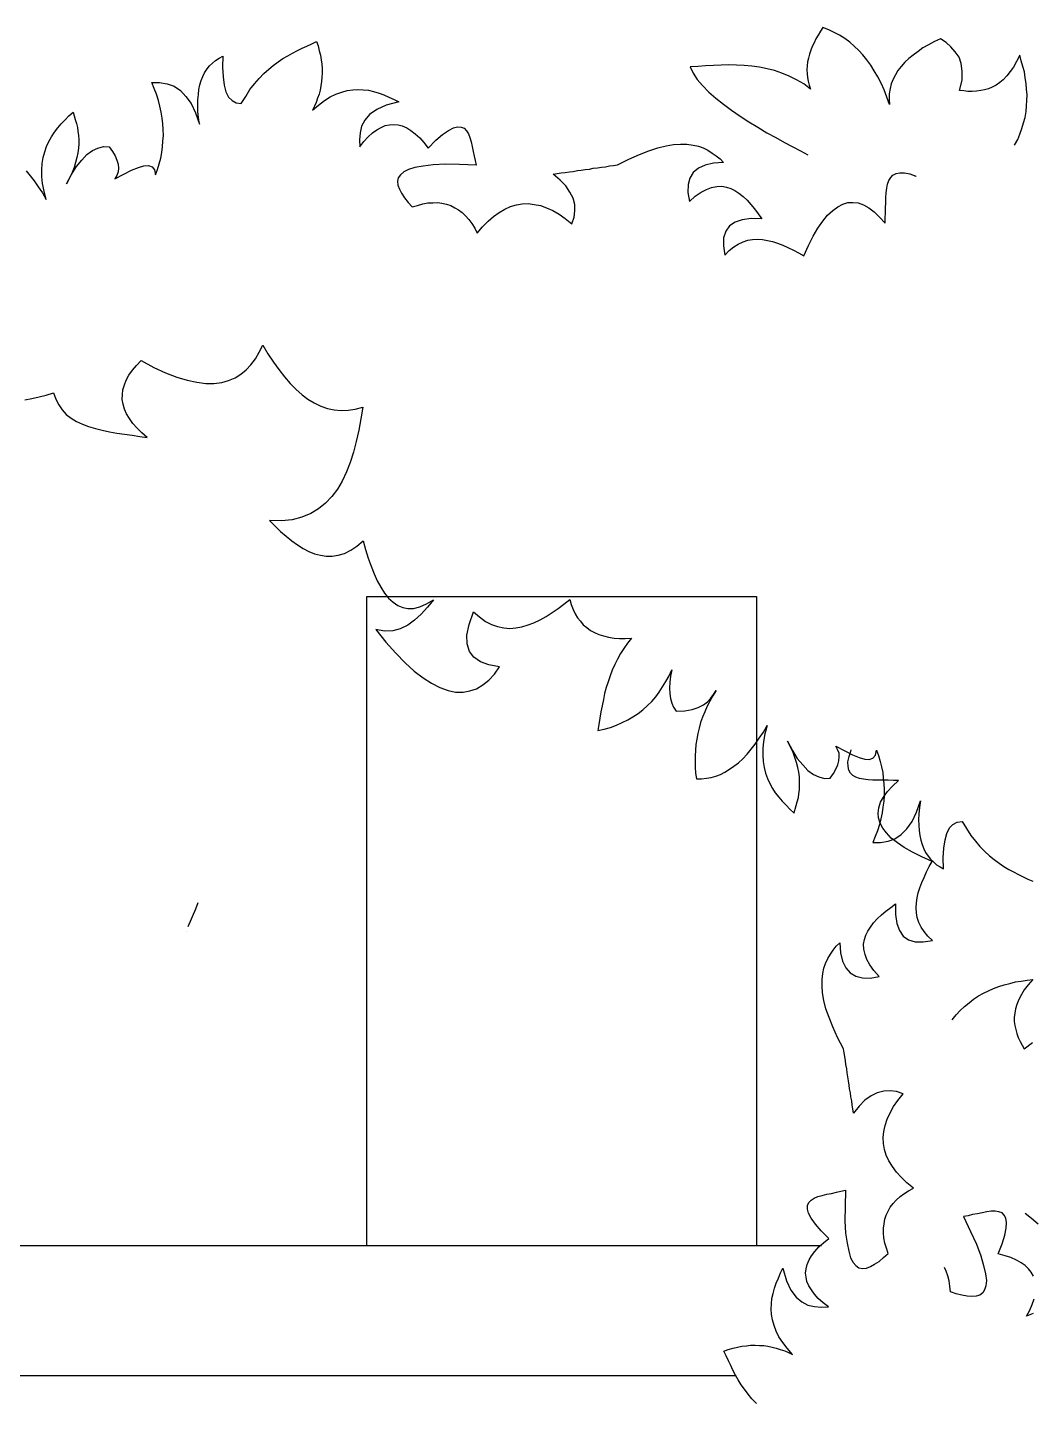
# Model space of a CAD drawing. Extents: x -24232 to 27340, y -23039 to 23489.
# Drawn here: x -16743 to -16356, y -18500 to -17971 of the extents above; entities that cross this region are included whole.
import ezdxf

# ---------------------------------------------------------------- set-up
doc = ezdxf.new("R2010")
doc.units = 0
doc.header["$LTSCALE"] = 10
for name, color, linetype in [('0-PLANTS', 11, 'CONTINUOUS'), ('1', 1, 'CONTINUOUS'), ('3', 3, 'CONTINUOUS')]:
    doc.layers.add(name, color=color, linetype=linetype)

msp = doc.modelspace()

# ---------------------------------------------------------------- linework, layer by layer
at = {"layer": '0-PLANTS', "color": 11}
msp.add_lwpolyline([(-16681.24, -18316.71), (-16678.26, -18309.91), (-16677.34, -18307.4)], dxfattribs=at)
msp.add_lwpolyline([(-16681.99, -18318.43), (-16681.99, -18318.43)], close=True, dxfattribs=at)
at = {"layer": '1'}
for p, q in [((-16612.39, -18189.61), (-16462.39, -18189.61)), ((-16612.39, -18439.61), (-16612.39, -18189.61)), ((-16462.39, -18189.61), (-16462.39, -18439.61))]:
    msp.add_line(p, q, dxfattribs=at)
for points in [[(-16363.01, -18015.86), (-16363.01, -18015.86), (-16361.84, -18013.68), (-16360.96, -18011.6), (-16360.2, -18009.37), (-16359.58, -18007.27), (-16358.97, -18005.16), (-16358.61, -18002.89), (-16358.4, -18000.75), (-16358.32, -17998.59), (-16358.24, -17996.43), (-16358.43, -17994.24), (-16358.62, -17992.06), (-16358.95, -17989.86), (-16359.27, -17987.66), (-16359.88, -17985.57), (-16360.47, -17983.34), (-16361.06, -17981.12), (-16361.06, -17981.12), (-16362.25, -17983.57), (-16363.42, -17985.76), (-16364.68, -17987.53), (-16366.05, -17989.16), (-16367.42, -17990.65), (-16368.75, -17991.74), (-16370.19, -17992.68), (-16371.63, -17993.48), (-16373.05, -17994.15), (-16374.58, -17994.54), (-16376.09, -17994.8), (-16377.74, -17995.04), (-16379.38, -17995.15), (-16381, -17995.13), (-16382.61, -17994.97), (-16384.22, -17994.81), (-16384.22, -17994.81), (-16383.28, -17990.84), (-16383.21, -17987.33), (-16383.6, -17984.45), (-16384.43, -17981.93), (-16385.86, -17979.89), (-16387.56, -17977.96), (-16389.43, -17976.29), (-16391.59, -17974.85), (-16391.59, -17974.85), (-16393.87, -17975.98), (-16396.16, -17977.25), (-16398.3, -17978.39), (-16400.21, -17979.83), (-16402.1, -17981.13), (-16403.72, -17982.46), (-16405.35, -17983.92), (-16406.73, -17985.55), (-16407.96, -17987.05), (-16408.94, -17988.71), (-16409.78, -17990.39), (-16410.5, -17992.21), (-16410.96, -17994.07), (-16411.29, -17996.06), (-16411.35, -17998.09), (-16411.15, -18000.14), (-16411.15, -18000.14), (-16412.23, -17997.33), (-16413.3, -17994.51), (-16414.41, -17991.96), (-16415.66, -17989.54), (-16417.05, -17987.23), (-16418.33, -17985.08), (-16419.89, -17983.03), (-16421.46, -17981.11), (-16423.04, -17979.33), (-16424.77, -17977.67), (-16426.52, -17976.14), (-16428.41, -17974.74), (-16430.45, -17973.45), (-16432.52, -17972.44), (-16434.58, -17971.42), (-16436.8, -17970.52), (-16436.8, -17970.52), (-16437.75, -17971.92), (-16438.71, -17973.45), (-16439.53, -17974.86), (-16440.22, -17976.41), (-16440.91, -17977.84), (-16441.45, -17979.27), (-16442.02, -17980.84), (-16442.43, -17982.29), (-16442.71, -17983.75), (-16442.85, -17985.23), (-16443.01, -17986.84), (-16442.89, -17988.34), (-16442.77, -17989.84), (-16442.5, -17991.22), (-16442.11, -17992.75), (-16441.58, -17994.29), (-16441.58, -17994.29), (-16444.23, -17992.27), (-16447.05, -17990.64), (-16449.76, -17989.29), (-16452.61, -17988.06), (-16455.5, -17987.09), (-16458.27, -17986.41), (-16461.2, -17985.85), (-16464.14, -17985.43), (-16467.09, -17985.14), (-16470.05, -17984.98), (-16473.03, -17984.96), (-16476.02, -17985.07), (-16479.01, -17985.18), (-16482, -17985.29), (-16485, -17985.53), (-16487.99, -17985.64), (-16487.99, -17985.64), (-16486.74, -17988.07), (-16485.22, -17990.52), (-16483.15, -17992.89), (-16480.7, -17995.44), (-16478.08, -17997.73), (-16475.06, -18000.06), (-16472.04, -18002.39), (-16468.74, -18004.61), (-16465.3, -18006.84), (-16461.85, -18008.95), (-16458.41, -18011.05), (-16454.93, -18012.88), (-16451.6, -18014.83), (-16448.38, -18016.5), (-16445.42, -18018.02), (-16442.59, -18019.52)], [(-16743.55, -18025.72), (-16742.01, -18027.6), (-16740.46, -18029.62), (-16738.88, -18031.9), (-16737.3, -18034.18), (-16735.83, -18036.74), (-16735.83, -18036.74), (-16736.68, -18033.58), (-16737.24, -18030.65), (-16737.51, -18027.97), (-16737.49, -18025.4), (-16737.33, -18022.94), (-16737.02, -18020.61), (-16736.42, -18018.38), (-16735.67, -18016.41), (-16734.78, -18014.43), (-16733.75, -18012.57), (-16732.7, -18010.84), (-16731.37, -18009.22), (-16730.04, -18007.6), (-16728.56, -18006.1), (-16727.09, -18004.6), (-16725.48, -18003.08), (-16725.48, -18003.08), (-16725.06, -18004.53), (-16724.65, -18005.98), (-16724.23, -18007.43), (-16723.81, -18009.01), (-16723.66, -18010.49), (-16723.37, -18012.08), (-16723.34, -18013.71), (-16723.32, -18015.33), (-16723.43, -18016.96), (-16723.66, -18018.75), (-16724.02, -18020.54), (-16724.51, -18022.49), (-16725.13, -18024.45), (-16725.88, -18026.42), (-16726.89, -18028.55), (-16728.03, -18030.69), (-16728.03, -18030.69), (-16726.08, -18027.11), (-16724.21, -18024.08), (-16722.16, -18021.58), (-16720.2, -18019.49), (-16718.05, -18017.92), (-16715.97, -18017.04), (-16713.73, -18016.41), (-16711.56, -18016.47), (-16711.56, -18016.47), (-16710.3, -18018.24), (-16709.32, -18019.91), (-16708.62, -18021.6), (-16708.19, -18023.18), (-16708.04, -18024.65), (-16708.17, -18026.16), (-16708.7, -18027.56), (-16709.39, -18028.85), (-16709.39, -18028.85), (-16705.91, -18027.02), (-16702.95, -18025.5), (-16700.35, -18024.44), (-16698.24, -18023.82), (-16696.5, -18023.65), (-16695.09, -18024.19), (-16694.16, -18025.31), (-16693.7, -18027.3), (-16693.7, -18027.3), (-16692.96, -18025.2), (-16692.37, -18022.97), (-16691.76, -18020.88), (-16691.3, -18018.67), (-16691.11, -18016.48), (-16690.92, -18014.3), (-16690.73, -18012.11), (-16690.82, -18009.82), (-16690.9, -18007.66), (-16691.26, -18005.39), (-16691.62, -18003.12), (-16692.11, -18000.87), (-16692.6, -17998.62), (-16693.38, -17996.26), (-16694.27, -17994.04), (-16695.18, -17991.7), (-16695.18, -17991.7), (-16692.21, -17991.67), (-16689.31, -17992.2), (-16686.64, -17993.15), (-16684.18, -17994.81), (-16682.06, -17997.04), (-16680.03, -17999.81), (-16678.32, -18003.44), (-16676.81, -18007.76), (-16676.81, -18007.76), (-16677.19, -18005.22), (-16677.43, -18002.81), (-16677.52, -18000.51), (-16677.46, -17998.34), (-16677.26, -17996.29), (-16677.04, -17994.37), (-16676.68, -17992.58), (-16676.17, -17990.9), (-16675.51, -17989.35), (-16674.84, -17987.93), (-16673.9, -17986.48), (-16672.93, -17985.3), (-16671.82, -17984.24), (-16670.7, -17983.18), (-16669.29, -17982.37), (-16667.88, -17981.55), (-16667.88, -17981.55), (-16668.01, -17985.76), (-16667.77, -17989.53), (-16667.32, -17992.74), (-16666.67, -17995.24), (-16665.65, -17997.31), (-16664.3, -17998.67), (-16662.72, -17999.59), (-16660.8, -17999.81), (-16660.8, -17999.81), (-16659.04, -17997.06), (-16657.4, -17994.46), (-16655.59, -17992.25), (-16653.89, -17990.19), (-16652.05, -17988.25), (-16650.19, -17986.57), (-16648.43, -17985.18), (-16646.54, -17983.78), (-16644.77, -17982.52), (-16642.85, -17981.38), (-16641.05, -17980.39), (-16639.12, -17979.39), (-16637.31, -17978.53), (-16635.49, -17977.67), (-16633.55, -17976.81), (-16631.74, -17975.95), (-16631.74, -17975.95), (-16631.16, -17977.65), (-16630.71, -17979.5), (-16630.27, -17981.22), (-16629.96, -17982.95), (-16629.79, -17984.69), (-16629.63, -17986.3), (-16629.59, -17988.06), (-16629.7, -17989.7), (-16629.81, -17991.33), (-16630.06, -17992.98), (-16630.43, -17994.64), (-16630.82, -17996.17), (-16631.35, -17997.71), (-16631.86, -17999.39), (-16632.53, -18000.81), (-16633.33, -18002.38), (-16633.33, -18002.38), (-16630.95, -18000.38), (-16628.68, -17998.67), (-16626.52, -17997.24), (-16624.32, -17996.21), (-16622.09, -17995.45), (-16619.99, -17994.83), (-16617.85, -17994.48), (-16615.83, -17994.42), (-16613.79, -17994.49), (-16611.74, -17994.69), (-16609.8, -17995.18), (-16607.71, -17995.78), (-16605.88, -17996.42), (-16603.9, -17997.3), (-16601.92, -17998.19), (-16600.07, -17999.09), (-16600.07, -17999.09), (-16604.95, -18000.39), (-16608.57, -18002.1), (-16611.36, -18004), (-16613.18, -18006.21), (-16614.44, -18008.5), (-16614.99, -18011.13), (-16615.28, -18013.73), (-16615.15, -18016.43), (-16615.15, -18016.43), (-16613.59, -18014.38), (-16611.87, -18012.58), (-16610.26, -18011.07), (-16608.61, -18009.96), (-16606.94, -18008.98), (-16605.39, -18008.28), (-16603.66, -18007.98), (-16602.05, -18007.82), (-16600.4, -18008.06), (-16598.74, -18008.44), (-16597.03, -18009.22), (-16595.45, -18010.15), (-16593.83, -18011.48), (-16592.05, -18013.06), (-16590.52, -18014.81), (-16588.82, -18016.94), (-16588.82, -18016.94), (-16585.87, -18013.94), (-16583.24, -18011.78), (-16580.96, -18010.21), (-16579.03, -18009.2), (-16577.44, -18008.77), (-16576.08, -18008.91), (-16574.95, -18009.34), (-16574.04, -18010.33), (-16573.25, -18011.48), (-16572.7, -18012.91), (-16572.27, -18014.49), (-16571.82, -18016.34), (-16571.5, -18018.21), (-16571.05, -18020.06), (-16570.74, -18021.79), (-16570.3, -18023.51), (-16570.3, -18023.51), (-16576.68, -18023.32), (-16582.11, -18023.18), (-16586.83, -18023.38), (-16590.71, -18023.9), (-16593.9, -18024.48), (-16596.41, -18025.14), (-16598.21, -18026.13), (-16599.46, -18027.2), (-16600.29, -18028.36), (-16600.56, -18029.75), (-16600.41, -18031.22), (-16599.85, -18032.79), (-16599.02, -18034.33), (-16597.9, -18036.12), (-16596.51, -18037.88), (-16594.98, -18039.62), (-16594.98, -18039.62), (-16592.87, -18039.01), (-16590.9, -18038.41), (-16588.9, -18038.07), (-16587.01, -18038.02), (-16585.12, -18037.97), (-16583.47, -18038.21), (-16581.68, -18038.58), (-16580.13, -18039.1), (-16578.57, -18039.9), (-16577.13, -18040.7), (-16575.67, -18041.78), (-16574.47, -18043.01), (-16573.1, -18044.5), (-16572, -18046.02), (-16570.88, -18047.8), (-16569.88, -18049.74), (-16569.88, -18049.74), (-16567.82, -18047.23), (-16565.73, -18045.13), (-16563.61, -18043.29), (-16561.46, -18041.73), (-16559.29, -18040.43), (-16557.08, -18039.4), (-16554.84, -18038.77), (-16552.58, -18038.41), (-16550.28, -18038.32), (-16547.95, -18038.63), (-16545.61, -18039.08), (-16543.22, -18039.93), (-16540.81, -18041.04), (-16538.37, -18042.43), (-16536.04, -18044.09), (-16533.53, -18046.15), (-16533.53, -18046.15), (-16532.56, -18043.61), (-16532.27, -18041.15), (-16532.37, -18038.72), (-16533.02, -18036.21), (-16534.2, -18033.89), (-16535.79, -18031.47), (-16538.04, -18029.26), (-16540.71, -18026.95), (-16540.71, -18026.95), (-16539.1, -18026.79), (-16537.64, -18026.51), (-16536.03, -18026.35), (-16534.43, -18026.06), (-16532.96, -18025.91), (-16531.36, -18025.62), (-16529.89, -18025.47), (-16528.29, -18025.18), (-16526.68, -18025.02), (-16525.22, -18024.74), (-16523.61, -18024.58), (-16522.01, -18024.29), (-16520.54, -18024.14), (-16518.94, -18023.85), (-16517.47, -18023.71), (-16515.87, -18023.41), (-16515.87, -18023.41), (-16511.48, -18021.22), (-16507.46, -18019.47), (-16503.81, -18018.02), (-16500.4, -18016.87), (-16497.22, -18016.15), (-16494.3, -18015.59), (-16491.6, -18015.46), (-16489.16, -18015.49), (-16486.83, -18015.8), (-16484.75, -18016.28), (-16482.93, -18016.91), (-16481.08, -18017.81), (-16479.49, -18018.87), (-16477.89, -18019.93), (-16476.42, -18021.14), (-16475.07, -18022.5), (-16475.07, -18022.5), (-16478.97, -18022.75), (-16482.15, -18023.47), (-16484.74, -18024.67), (-16486.74, -18026.36), (-16488.01, -18028.51), (-16488.71, -18031.02), (-16488.82, -18034.01), (-16488.21, -18037.47), (-16488.21, -18037.47), (-16485.97, -18035.49), (-16483.69, -18033.91), (-16481.62, -18032.89), (-16479.66, -18032.16), (-16477.68, -18031.69), (-16475.79, -18031.64), (-16473.99, -18032), (-16472.32, -18032.52), (-16470.75, -18033.31), (-16469.15, -18034.37), (-16467.55, -18035.57), (-16466.05, -18037.04), (-16464.53, -18038.65), (-16463.14, -18040.41), (-16461.73, -18042.3), (-16460.33, -18044.2), (-16460.33, -18044.2), (-16464.4, -18044.06), (-16467.88, -18044.54), (-16470.63, -18045.48), (-16472.79, -18046.92), (-16474.21, -18048.95), (-16475.05, -18051.47), (-16475.15, -18054.6), (-16474.65, -18058.21), (-16474.65, -18058.21), (-16472.93, -18056.41), (-16471.18, -18055.02), (-16469.39, -18053.89), (-16467.58, -18053.04), (-16465.74, -18052.45), (-16463.88, -18052.13), (-16461.99, -18052.08), (-16460.08, -18052.16), (-16458.15, -18052.51), (-16456.22, -18052.86), (-16454.25, -18053.62), (-16452.28, -18054.37), (-16450.3, -18055.26), (-16448.17, -18056.27), (-16446.17, -18057.29), (-16444.16, -18058.44), (-16444.16, -18058.44), (-16442.39, -18054.48), (-16440.57, -18050.91), (-16438.72, -18047.75), (-16436.81, -18045.12), (-16435.01, -18042.78), (-16433.02, -18040.96), (-16431.13, -18039.55), (-16429.2, -18038.55), (-16427.23, -18037.95), (-16425.34, -18037.9), (-16423.28, -18038.1), (-16421.18, -18038.84), (-16419.17, -18040), (-16417.12, -18041.55), (-16415.03, -18043.51), (-16412.9, -18045.88), (-16412.9, -18045.88), (-16412.82, -18043.97), (-16412.75, -18041.93), (-16412.68, -18039.9), (-16412.6, -18037.99), (-16412.66, -18035.97), (-16412.43, -18034.18), (-16412.2, -18032.4), (-16411.94, -18030.89), (-16411.41, -18029.48), (-16410.71, -18028.33), (-16409.85, -18027.43), (-16408.69, -18026.77), (-16407.23, -18026.49), (-16405.48, -18026.46), (-16403.4, -18026.93), (-16401.01, -18027.78), (-16401.01, -18027.78), (-16400.92, -18027.68)], [(-16744.09, -18113.84), (-16741.34, -18113.43), (-16738.57, -18112.76), (-16735.79, -18112.09), (-16732.99, -18111.14), (-16732.99, -18111.14), (-16732.15, -18113.66), (-16731.01, -18115.81), (-16729.71, -18117.7), (-16728.12, -18119.48), (-16726.23, -18120.88), (-16724.19, -18122.17), (-16721.86, -18123.21), (-16719.51, -18124.12), (-16716.88, -18124.92), (-16714.24, -18125.59), (-16711.45, -18126.14), (-16708.66, -18126.68), (-16705.72, -18127.11), (-16702.78, -18127.53), (-16699.85, -18127.96), (-16696.91, -18128.38), (-16696.91, -18128.38), (-16699.03, -18126.55), (-16700.88, -18124.74), (-16702.47, -18122.96), (-16703.77, -18121.07), (-16704.95, -18119.33), (-16705.72, -18117.49), (-16706.21, -18115.55), (-16706.57, -18113.75), (-16706.52, -18111.86), (-16706.33, -18109.98), (-16705.75, -18108.15), (-16705.02, -18106.32), (-16704.02, -18104.39), (-16702.61, -18102.5), (-16701.07, -18100.62), (-16699.27, -18098.77), (-16699.27, -18098.77), (-16694.38, -18101.42), (-16689.85, -18103.49), (-16685.54, -18105.13), (-16681.6, -18106.33), (-16677.88, -18107.11), (-16674.41, -18107.59), (-16671.3, -18107.62), (-16668.28, -18107.24), (-16665.63, -18106.42), (-16663.09, -18105.45), (-16660.92, -18104.04), (-16658.86, -18102.35), (-16657.04, -18100.36), (-16655.32, -18098.1), (-16653.85, -18095.53), (-16652.5, -18092.82), (-16652.5, -18092.82), (-16650.53, -18096.13), (-16648.4, -18099.32), (-16646.25, -18102.24), (-16644.09, -18105.03), (-16641.9, -18107.55), (-16639.69, -18109.8), (-16637.33, -18111.93), (-16635.06, -18113.64), (-16632.63, -18115.1), (-16630.17, -18116.29), (-16627.56, -18117.22), (-16625.04, -18117.74), (-16622.35, -18118.01), (-16619.63, -18117.87), (-16616.88, -18117.47), (-16613.96, -18116.67), (-16613.96, -18116.67), (-16614.68, -18121.2), (-16615.52, -18125.59), (-16616.49, -18129.96), (-16617.57, -18134.05), (-16618.78, -18138), (-16620.22, -18141.65), (-16621.92, -18145.14), (-16623.72, -18148.34), (-16625.89, -18151.11), (-16628.32, -18153.71), (-16630.97, -18155.89), (-16633.99, -18157.62), (-16637.38, -18159.05), (-16641.13, -18160.03), (-16645.23, -18160.44), (-16649.83, -18160.39), (-16649.83, -18160.39), (-16647.74, -18162.49), (-16645.64, -18164.59), (-16643.52, -18166.43), (-16641.25, -18168.14), (-16639.11, -18169.71), (-16636.95, -18171.14), (-16634.76, -18172.3), (-16632.54, -18173.2), (-16630.29, -18173.69), (-16628.02, -18174.05), (-16625.72, -18174.01), (-16623.39, -18173.7), (-16621.01, -18172.99), (-16618.59, -18171.74), (-16616.27, -18170.2), (-16613.76, -18168.15), (-16613.76, -18168.15), (-16612.88, -18171.49), (-16611.85, -18174.84), (-16610.8, -18177.92), (-16609.61, -18180.88), (-16608.38, -18183.58), (-16607, -18186.02), (-16605.6, -18188.32), (-16604.03, -18190.24), (-16602.28, -18191.76), (-16600.51, -18193.02), (-16598.57, -18193.89), (-16596.57, -18194.22), (-16594.4, -18194.17), (-16592.04, -18193.59), (-16589.49, -18192.48), (-16586.76, -18190.86), (-16586.76, -18190.86), (-16589.07, -18193.74), (-16591.5, -18196.35), (-16594.03, -18198.67), (-16596.65, -18200.58), (-16599.51, -18202.06), (-16602.43, -18202.85), (-16605.56, -18202.95), (-16608.88, -18202.35), (-16608.88, -18202.35), (-16605.03, -18207.2), (-16601.24, -18211.37), (-16597.68, -18215.1), (-16594.21, -18218.29), (-16590.68, -18220.94), (-16587.5, -18223.02), (-16584.28, -18224.69), (-16581.14, -18225.81), (-16578.21, -18226.37), (-16575.37, -18226.38), (-16572.76, -18225.96), (-16570.24, -18225.13), (-16567.78, -18223.61), (-16565.44, -18221.81), (-16563.31, -18219.45), (-16561.27, -18216.67), (-16561.27, -18216.67), (-16565.39, -18215.85), (-16568.67, -18214.72), (-16571.2, -18212.98), (-16572.88, -18210.78), (-16573.81, -18207.85), (-16573.88, -18204.45), (-16573.07, -18200.34), (-16571.37, -18195.49), (-16571.37, -18195.49), (-16569, -18197.49), (-16566.73, -18199.2), (-16564.41, -18200.38), (-16562.04, -18201.15), (-16559.66, -18201.66), (-16557.38, -18201.89), (-16555.06, -18201.71), (-16552.71, -18201.26), (-16550.34, -18200.55), (-16548.09, -18199.69), (-16545.68, -18198.57), (-16543.38, -18197.31), (-16541.07, -18195.78), (-16538.75, -18194.25), (-16536.55, -18192.57), (-16534.21, -18190.77), (-16534.21, -18190.77), (-16533.72, -18192.71), (-16532.95, -18194.55), (-16532.17, -18196.25), (-16531.25, -18197.83), (-16530.16, -18199.16), (-16529.07, -18200.48), (-16527.69, -18201.57), (-16526.31, -18202.65), (-16524.76, -18203.48), (-16523.07, -18204.19), (-16521.24, -18204.78), (-16519.38, -18205.23), (-16517.25, -18205.58), (-16515.11, -18205.79), (-16512.93, -18205.73), (-16510.49, -18205.7), (-16510.49, -18205.7), (-16512.03, -18207.58), (-16513.45, -18209.61), (-16514.72, -18211.52), (-16515.89, -18213.7), (-16516.9, -18215.77), (-16517.93, -18217.97), (-16518.7, -18220.2), (-16519.46, -18222.42), (-16520.22, -18224.65), (-16520.85, -18226.89), (-16521.35, -18229.28), (-16521.86, -18231.67), (-16522.37, -18234.05), (-16522.74, -18236.45), (-16523.11, -18238.85), (-16523.48, -18241.25), (-16523.48, -18241.25), (-16520.99, -18240.69), (-16518.62, -18239.98), (-16516.23, -18239.13), (-16514.1, -18238.12), (-16511.97, -18237.11), (-16509.96, -18235.96), (-16507.94, -18234.67), (-16506.17, -18233.22), (-16504.39, -18231.63), (-16502.74, -18230.03), (-16501.21, -18228.29), (-16499.81, -18226.4), (-16498.52, -18224.36), (-16497.24, -18222.32), (-16496.07, -18220.13), (-16495.03, -18217.79), (-16495.03, -18217.79), (-16495.55, -18220.32), (-16495.78, -18222.6), (-16495.87, -18224.89), (-16495.8, -18226.93), (-16495.45, -18228.86), (-16494.95, -18230.67), (-16494.29, -18232.22), (-16493.36, -18233.8), (-16493.36, -18233.8), (-16489.96, -18233.6), (-16487.2, -18233.06), (-16484.82, -18232.34), (-16482.83, -18231.32), (-16481.22, -18230.13), (-16480, -18228.76), (-16478.92, -18227.38), (-16477.95, -18225.85), (-16477.95, -18225.85), (-16479.24, -18227.89), (-16480.39, -18229.94), (-16481.39, -18231.87), (-16482.27, -18233.95), (-16483.16, -18236.03), (-16483.9, -18238.12), (-16484.52, -18240.23), (-16485, -18242.35), (-16485.34, -18244.48), (-16485.69, -18246.61), (-16485.9, -18248.76), (-16485.98, -18250.92), (-16486.06, -18253.08), (-16486, -18255.25), (-16485.82, -18257.57), (-16485.5, -18259.77), (-16485.5, -18259.77), (-16483.61, -18259.82), (-16481.69, -18259.6), (-16479.9, -18259.24), (-16478.09, -18258.74), (-16476.26, -18258.11), (-16474.55, -18257.19), (-16472.82, -18256.14), (-16471.08, -18254.96), (-16469.32, -18253.65), (-16467.67, -18252.05), (-16466.01, -18250.32), (-16464.47, -18248.44), (-16462.92, -18246.42), (-16461.34, -18244.14), (-16459.76, -18241.86), (-16458.29, -18239.3), (-16458.29, -18239.3), (-16459.14, -18242.46), (-16459.7, -18245.39), (-16459.97, -18248.07), (-16459.95, -18250.64), (-16459.79, -18253.1), (-16459.48, -18255.43), (-16458.89, -18257.66), (-16458.13, -18259.63), (-16457.24, -18261.61), (-16456.21, -18263.47), (-16455.16, -18265.2), (-16453.83, -18266.82), (-16452.5, -18268.44), (-16451.03, -18269.94), (-16449.55, -18271.44), (-16447.94, -18272.96), (-16447.94, -18272.96), (-16447.52, -18271.51), (-16447.11, -18270.06), (-16446.7, -18268.61), (-16446.27, -18267.03), (-16446.12, -18265.55), (-16445.83, -18263.96), (-16445.81, -18262.33), (-16445.78, -18260.71), (-16445.89, -18259.08), (-16446.12, -18257.29), (-16446.48, -18255.5), (-16446.97, -18253.55), (-16447.59, -18251.6), (-16448.34, -18249.63), (-16449.35, -18247.49), (-16450.49, -18245.35), (-16450.49, -18245.35), (-16448.54, -18248.93), (-16446.68, -18251.96), (-16444.62, -18254.46), (-16442.66, -18256.55), (-16440.51, -18258.12), (-16438.43, -18259), (-16436.19, -18259.63), (-16434.02, -18259.57), (-16434.02, -18259.57), (-16432.76, -18257.8), (-16431.79, -18256.14), (-16431.08, -18254.44), (-16430.65, -18252.86), (-16430.51, -18251.39), (-16430.63, -18249.89), (-16431.17, -18248.48), (-16431.85, -18247.19), (-16431.85, -18247.19), (-16428.38, -18249.02), (-16425.41, -18250.54), (-16422.81, -18251.61), (-16420.7, -18252.22), (-16418.96, -18252.39), (-16417.55, -18251.85), (-16416.63, -18250.73), (-16416.16, -18248.74), (-16416.16, -18248.74), (-16415.42, -18250.85), (-16414.83, -18253.07), (-16414.22, -18255.16), (-16413.76, -18257.37), (-16413.57, -18259.56), (-16413.38, -18261.74), (-16413.19, -18263.93), (-16413.28, -18266.22), (-16413.36, -18268.38), (-16413.72, -18270.65), (-16414.08, -18272.92), (-16414.57, -18275.17), (-16415.07, -18277.42), (-16415.84, -18279.78), (-16416.74, -18282), (-16417.65, -18284.34), (-16417.65, -18284.34), (-16414.67, -18284.37), (-16411.77, -18283.84), (-16409.11, -18282.89), (-16406.64, -18281.23), (-16404.52, -18279.01), (-16402.49, -18276.23), (-16400.78, -18272.6), (-16399.27, -18268.28), (-16399.27, -18268.28), (-16399.65, -18270.82), (-16399.89, -18273.23), (-16399.98, -18275.53), (-16399.93, -18277.7), (-16399.72, -18279.75), (-16399.51, -18281.67), (-16399.14, -18283.46), (-16398.63, -18285.14), (-16397.97, -18286.69), (-16397.3, -18288.12), (-16396.36, -18289.56), (-16395.39, -18290.74), (-16394.28, -18291.8), (-16393.16, -18292.86), (-16391.75, -18293.67), (-16390.35, -18294.49), (-16390.35, -18294.49), (-16390.47, -18290.28), (-16390.23, -18286.51), (-16389.78, -18283.31), (-16389.13, -18280.8), (-16388.11, -18278.73), (-16386.76, -18277.37), (-16385.18, -18276.45), (-16383.26, -18276.23), (-16383.26, -18276.23), (-16381.5, -18278.98), (-16379.86, -18281.58), (-16378.05, -18283.79), (-16376.36, -18285.85), (-16374.52, -18287.79), (-16372.65, -18289.47), (-16370.89, -18290.86), (-16369, -18292.26), (-16367.23, -18293.52), (-16365.31, -18294.66), (-16363.51, -18295.65), (-16361.58, -18296.65), (-16359.77, -18297.51), (-16357.96, -18298.37), (-16356.01, -18299.23)], [(-16462.44, -18500.3), (-16464.14, -18498.45), (-16465.55, -18496.71), (-16466.98, -18494.83), (-16468.26, -18493.08), (-16469.42, -18491.17), (-16470.43, -18489.39), (-16471.46, -18487.47), (-16472.34, -18485.67), (-16473.21, -18483.87), (-16474.11, -18481.93), (-16474.98, -18480.13), (-16474.98, -18480.13), (-16473.29, -18479.54), (-16471.44, -18479.06), (-16469.73, -18478.6), (-16468, -18478.27), (-16466.26, -18478.08), (-16464.66, -18477.9), (-16462.9, -18477.84), (-16461.26, -18477.93), (-16459.63, -18478.02), (-16457.97, -18478.24), (-16456.31, -18478.6), (-16454.77, -18478.97), (-16453.23, -18479.48), (-16451.55, -18479.97), (-16450.12, -18480.62), (-16448.54, -18481.4), (-16448.54, -18481.4), (-16450.56, -18479.05), (-16452.3, -18476.8), (-16453.76, -18474.66), (-16454.82, -18472.47), (-16455.61, -18470.25), (-16456.25, -18468.15), (-16456.62, -18466.02), (-16456.71, -18464), (-16456.66, -18461.96), (-16456.48, -18459.91), (-16456.02, -18457.96), (-16455.44, -18455.86), (-16454.83, -18454.03), (-16453.97, -18452.04), (-16453.1, -18450.04), (-16452.23, -18448.18), (-16452.23, -18448.18), (-16450.87, -18453.05), (-16449.12, -18456.65), (-16447.18, -18459.42), (-16444.95, -18461.2), (-16442.64, -18462.44), (-16440.01, -18462.96), (-16437.41, -18463.21), (-16434.71, -18463.05), (-16434.71, -18463.05), (-16436.78, -18461.52), (-16438.6, -18459.82), (-16440.13, -18458.23), (-16441.26, -18456.59), (-16442.26, -18454.94), (-16442.97, -18453.39), (-16443.3, -18451.66), (-16443.48, -18450.06), (-16443.25, -18448.41), (-16442.9, -18446.74), (-16442.14, -18445.03), (-16441.23, -18443.44), (-16439.92, -18441.8), (-16438.36, -18440), (-16436.63, -18438.45), (-16434.52, -18436.72), (-16434.52, -18436.72), (-16437.55, -18433.81), (-16439.74, -18431.2), (-16441.35, -18428.94), (-16442.37, -18427.02), (-16442.82, -18425.44), (-16442.7, -18424.07), (-16442.28, -18422.94), (-16441.3, -18422.02), (-16440.17, -18421.22), (-16438.74, -18420.65), (-16437.16, -18420.2), (-16435.32, -18419.73), (-16433.46, -18419.39), (-16431.61, -18418.91), (-16429.89, -18418.58), (-16428.17, -18418.12), (-16428.17, -18418.12), (-16428.28, -18424.51), (-16428.35, -18429.94), (-16428.1, -18434.66), (-16427.54, -18438.53), (-16426.91, -18441.71), (-16426.23, -18444.21), (-16425.22, -18446), (-16424.13, -18447.23), (-16422.95, -18448.05), (-16421.57, -18448.3), (-16420.1, -18448.14), (-16418.53, -18447.56), (-16417, -18446.71), (-16415.23, -18445.57), (-16413.49, -18444.15), (-16411.76, -18442.6), (-16411.76, -18442.6), (-16412.4, -18440.51), (-16413.03, -18438.54), (-16413.38, -18436.55), (-16413.46, -18434.66), (-16413.53, -18432.77), (-16413.31, -18431.12), (-16412.97, -18429.32), (-16412.46, -18427.77), (-16411.69, -18426.19), (-16410.9, -18424.75), (-16409.84, -18423.27), (-16408.62, -18422.05), (-16407.15, -18420.67), (-16405.64, -18419.55), (-16403.87, -18418.41), (-16401.95, -18417.38), (-16401.95, -18417.38), (-16404.48, -18415.36), (-16406.61, -18413.29), (-16408.47, -18411.19), (-16410.06, -18409.06), (-16411.39, -18406.9), (-16412.44, -18404.72), (-16413.1, -18402.48), (-16413.48, -18400.22), (-16413.6, -18397.93), (-16413.32, -18395.59), (-16412.9, -18393.24), (-16412.08, -18390.85), (-16411, -18388.42), (-16409.64, -18385.96), (-16408.01, -18383.61), (-16405.98, -18381.08), (-16405.98, -18381.08), (-16408.53, -18380.15), (-16411, -18379.88), (-16413.42, -18380.01), (-16415.92, -18380.7), (-16418.23, -18381.9), (-16420.63, -18383.52), (-16422.81, -18385.8), (-16425.09, -18388.49), (-16425.09, -18388.49), (-16425.27, -18386.89), (-16425.57, -18385.43), (-16425.74, -18383.82), (-16426.06, -18382.23), (-16426.22, -18380.75), (-16426.53, -18379.16), (-16426.7, -18377.69), (-16427.01, -18376.1), (-16427.19, -18374.49), (-16427.48, -18373.03), (-16427.66, -18371.42), (-16427.98, -18369.83), (-16428.14, -18368.36), (-16428.45, -18366.76), (-16428.61, -18365.29), (-16428.93, -18363.7), (-16428.93, -18363.7), (-16431.17, -18359.34), (-16432.97, -18355.33), (-16434.46, -18351.7), (-16435.65, -18348.31), (-16436.41, -18345.14), (-16437.01, -18342.22), (-16437.17, -18339.53), (-16437.17, -18337.09), (-16436.89, -18334.75), (-16436.44, -18332.67), (-16435.83, -18330.84), (-16434.95, -18328.98), (-16433.91, -18327.37), (-16432.87, -18325.76), (-16431.68, -18324.28), (-16430.34, -18322.91), (-16430.34, -18322.91), (-16430.04, -18326.81), (-16429.28, -18329.98), (-16428.05, -18332.55), (-16426.33, -18334.53), (-16424.16, -18335.78), (-16421.65, -18336.45), (-16418.66, -18336.53), (-16415.2, -18335.87), (-16415.2, -18335.87), (-16417.21, -18333.65), (-16418.82, -18331.39), (-16419.86, -18329.34), (-16420.62, -18327.39), (-16421.11, -18325.41), (-16421.18, -18323.52), (-16420.84, -18321.72), (-16420.35, -18320.04), (-16419.58, -18318.46), (-16418.53, -18316.85), (-16417.36, -18315.23), (-16415.9, -18313.71), (-16414.31, -18312.18), (-16412.57, -18310.77), (-16410.69, -18309.34), (-16408.82, -18307.91), (-16408.82, -18307.91), (-16408.91, -18311.99), (-16408.38, -18315.45), (-16407.4, -18318.19), (-16405.94, -18320.33), (-16403.89, -18321.73), (-16401.36, -18322.54), (-16398.24, -18322.6), (-16394.63, -18322.06), (-16394.63, -18322.06), (-16396.45, -18320.37), (-16397.86, -18318.62), (-16399.01, -18316.85), (-16399.89, -18315.05), (-16400.5, -18313.22), (-16400.84, -18311.36), (-16400.91, -18309.47), (-16400.85, -18307.57), (-16400.53, -18305.63), (-16400.2, -18303.7), (-16399.47, -18301.72), (-16398.74, -18299.74), (-16397.88, -18297.74), (-16396.89, -18295.6), (-16395.9, -18293.59), (-16394.77, -18291.57), (-16394.77, -18291.57), (-16398.75, -18289.84), (-16402.34, -18288.07), (-16405.52, -18286.26), (-16408.17, -18284.38), (-16410.54, -18282.61), (-16412.38, -18280.64), (-16413.81, -18278.77), (-16414.84, -18276.85), (-16415.46, -18274.88), (-16415.54, -18272.99), (-16415.36, -18270.94), (-16414.65, -18268.83), (-16413.51, -18266.8), (-16411.98, -18264.74), (-16410.05, -18262.62), (-16407.71, -18260.46), (-16407.71, -18260.46), (-16409.61, -18260.4), (-16411.65, -18260.36), (-16413.69, -18260.31), (-16415.6, -18260.26), (-16417.62, -18260.34), (-16419.41, -18260.14), (-16421.19, -18259.93), (-16422.71, -18259.69), (-16424.12, -18259.17), (-16425.28, -18258.48), (-16426.19, -18257.63), (-16426.86, -18256.49), (-16427.16, -18255.03), (-16427.22, -18253.27), (-16426.77, -18251.19), (-16425.95, -18248.79), (-16425.95, -18248.79), (-16426.05, -18248.7)], [(-16387.11, -18352.57), (-16387.11, -18352.57), (-16385.57, -18350.64), (-16384.01, -18349), (-16382.26, -18347.42), (-16380.57, -18346.02), (-16378.88, -18344.63), (-16376.94, -18343.4), (-16375.05, -18342.35), (-16373.1, -18341.43), (-16371.15, -18340.5), (-16369.07, -18339.81), (-16366.99, -18339.12), (-16364.84, -18338.55), (-16362.69, -18337.98), (-16360.53, -18337.71), (-16358.25, -18337.37), (-16355.97, -18337.03)], [(-16355.97, -18337.03), (-16357.76, -18339.1), (-16359.31, -18341.03), (-16360.43, -18342.89), (-16361.38, -18344.8), (-16362.21, -18346.64), (-16362.68, -18348.29), (-16362.97, -18349.99), (-16363.15, -18351.63), (-16363.2, -18353.2), (-16362.95, -18354.76), (-16362.59, -18356.25), (-16362.16, -18357.86), (-16361.61, -18359.41), (-16360.95, -18360.89), (-16360.17, -18362.3), (-16359.38, -18363.72), (-16359.38, -18363.72), (-16356.11, -18361.29)], [(-16355.75, -18451.22), (-16356.62, -18449.8), (-16357.63, -18448.43), (-16359.02, -18447.17), (-16360.49, -18446.09), (-16362.36, -18445.13), (-16364.52, -18444.12), (-16366.72, -18443.41), (-16369.36, -18442.69), (-16369.36, -18442.69), (-16367.77, -18438.79), (-16366.83, -18435.52), (-16366.29, -18432.8), (-16366.13, -18430.63), (-16366.36, -18429), (-16367.03, -18427.8), (-16367.87, -18426.94), (-16369.14, -18426.5), (-16370.5, -18426.22), (-16372.04, -18426.29), (-16373.66, -18426.52), (-16375.54, -18426.84), (-16377.38, -18427.28), (-16379.26, -18427.6), (-16380.97, -18428), (-16382.72, -18428.28), (-16382.72, -18428.28), (-16380.03, -18434.07), (-16377.75, -18439), (-16376.06, -18443.41), (-16375, -18447.17), (-16374.27, -18450.34), (-16373.88, -18452.9), (-16374.08, -18454.94), (-16374.57, -18456.51), (-16375.31, -18457.74), (-16376.47, -18458.53), (-16377.88, -18458.98), (-16379.55, -18459.09), (-16381.29, -18458.94), (-16383.38, -18458.61), (-16385.54, -18458.03), (-16387.75, -18457.32), (-16387.75, -18457.32), (-16388.02, -18455.14), (-16388.25, -18453.09), (-16388.73, -18451.13), (-16389.43, -18449.37), (-16389.99, -18447.97)], [(-16353.91, -18431.23), (-16356.47, -18429.1), (-16358.96, -18427.09)], [(-16355.94, -18465.71), (-16358.46, -18466.66), (-16358.46, -18466.66), (-16357.2, -18464.41), (-16356.23, -18462.13), (-16355.48, -18460.05)]]:
    msp.add_lwpolyline(points, dxfattribs=at)
at = {"layer": '3'}
for p, q in [((-16437.41, -18439.61), (-16878.36, -18439.61)), ((-16470.31, -18489.61), (-16859.49, -18489.61))]:
    msp.add_line(p, q, dxfattribs=at)

doc.saveas('drawing.dxf')
